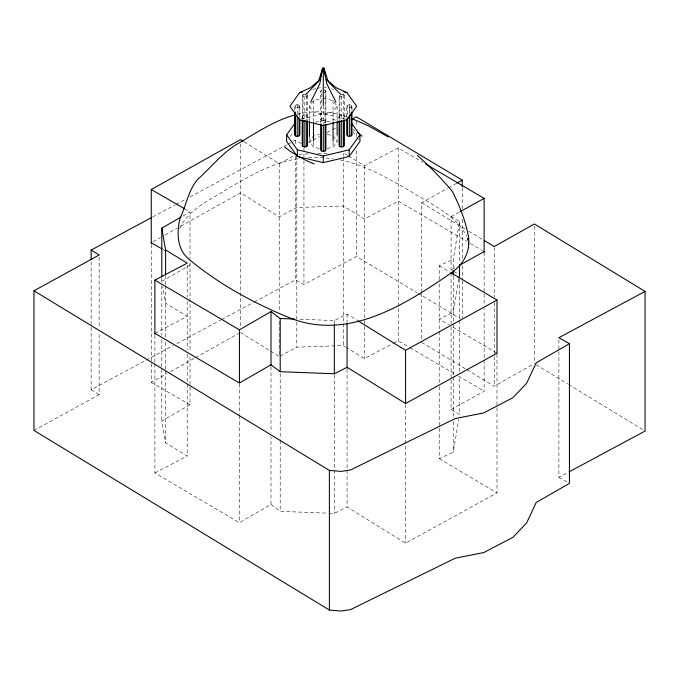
<?xml version="1.0" encoding="UTF-8"?>
<svg xmlns="http://www.w3.org/2000/svg" width="679" height="679" viewBox="0 0 679 679"><rect width="100%" height="100%" fill="white"/><g stroke="black" fill="none" stroke-linecap="round" stroke-linejoin="round"><path stroke-width="0.51" stroke-dasharray="3.4 2.55" d="M453.275 267.764L453.275 259.293L459.547 221.549L451.085 216.66L451.085 409.513L459.547 414.402L459.547 376.259M458.868 278.831L453.275 312.493L439.22 319.011L449.15 324.885M439.22 386.606L439.22 458.656L453.275 452.146L458.698 419.503M179.748 228.543C189.051 207.995 212.357 199.134 229.986 187.37C251.468 175.157 273.603 162.222 298.488 158.75M294.618 110.473L294.618 106.238L295.382 105.177L297.224 104.736L299.066 105.177L299.829 106.238L299.829 116.83M302.248 118.995L302.248 95.595L303.012 94.534L304.863 94.092M299.829 106.238L299.066 107.299L297.224 107.74L295.382 107.299L294.618 106.238M306.704 94.534L307.468 95.595L306.704 96.664L304.863 97.105L303.012 96.664L302.248 95.595M309.446 120.752L309.446 106.238L313.494 100.585L321.328 98.71M323.289 89.687L325.131 90.129L325.895 91.19L325.895 119.784L325.131 120.854L323.289 121.295L321.447 120.854L320.683 119.784L320.683 91.19L321.447 90.129L321.447 123.4M290.213 136.496L293.795 131.505M325.895 91.19L325.131 92.259L323.289 92.692M320.683 119.784L321.447 118.723L323.289 118.282L325.131 118.723L325.895 119.784M320.683 123.4L320.683 121.286L321.447 120.225L323.289 119.784L325.131 120.225L325.895 121.286L325.895 123.4M319.376 148.54L313.494 147.139L309.446 141.487L313.494 135.834L319.368 134.425M325.895 121.286L325.131 122.347L323.289 122.789L321.447 122.347L320.683 121.286M341.715 94.092L343.557 94.534L344.321 95.595L343.557 96.664L341.715 97.105L339.873 96.664L339.11 95.595L339.11 122.076M323.289 98.243L333.075 100.585L337.132 106.238L333.075 111.891L323.289 114.233L313.494 111.891L309.446 106.238M346.748 116.83L346.748 106.238L347.504 105.177L349.354 104.736L351.196 105.177L351.96 106.238L351.96 110.473M351.96 106.238L351.196 107.299L349.354 107.74L347.504 107.299L346.748 106.238M327.202 148.54L333.075 147.139L337.132 141.487L337.132 136.301M154.888 363.851L154.888 472.991L239.432 522.669L270.997 504.446L270.997 436.631M182.736 216.092L190.018 211.907L190.018 258.529M161.806 281.335L190.018 265.107L188.219 264.072M154.888 472.991L187.2 455.999L165.6 442.801L161.806 420.988L190.018 404.76L190.018 356.017M466.982 369.758L494.219 386.207L533.448 364.148M153.106 241.707L160.456 237.591M165.056 235.01L177.015 228.322M180.69 226.268L240.468 192.828L279.23 216.864L296.799 207.519L343.268 205.958L364.411 218.961L398.217 201.103L466.77 241.376M151.264 244.635L151.264 382.387L166.898 373.637M170.573 371.583L194.491 358.198M195.408 357.689L238.635 333.508M421.6 292.624L421.6 202.698L447.469 188.355M448.395 187.837L455.787 183.746M451.085 216.66L459.344 212.094M454.752 267.832L451.085 269.86L452.774 270.845M451.085 409.513L484.144 391.231L484.144 308.58M347.071 369.189L347.071 506.941L405.584 543.183L496.986 492.878L496.986 354.277M33.95 430.427L99.142 394.652L99.142 332.235M152.665 216.966L175.038 204.939M175.971 204.438L186.224 198.93M189.959 196.918L286.911 144.797M287.837 144.296L295.297 140.29L301.349 143.549M91.139 327.278L91.139 389.695L145.204 360.634M146.138 360.133L173.179 345.594M176.905 343.591L220.717 320.038M221.651 319.537L253.343 302.494M254.277 301.994L295.297 279.943L303.937 284.594L356.399 256.501L417.016 292.751M558.893 351.45L558.893 477.345L568.153 472.372M308.538 142.48L312.221 140.511M313.138 140.018L319.588 136.564M326.947 132.617L331.547 130.156M332.472 129.664L336.156 127.694M244.075 141.86L279.23 163.664L294.949 155.304M280.155 356.025L296.799 347.173L343.268 345.611L345.034 346.689M348.556 156.009L364.411 165.761L398.217 147.903L422.898 162.4M345.917 347.232L364.411 358.614L392.734 343.65M393.642 343.167L398.217 340.756L409.182 347.198M154.888 333.338L187.2 316.346L165.6 303.148L162.705 286.53M299.991 319.257L334.348 320.573L347.071 314.088L356.976 320.216M329.137 513.222L334.348 513.426L347.071 506.941M439.22 279.578L439.22 265.803L453.275 259.293M297.674 114.276C313.825 110.083 331.038 111.5 346.808 116.61M313.019 89.416L316.1 88.677M317.127 88.431L321.235 87.447M301.357 118.918L323.289 113.673L345.221 118.918M315.311 122.228L323.289 120.327L331.259 122.228M298.913 154.252L309.471 153.895M317.925 153.607L328.483 153.25M308.359 157.596L318.179 157.282L333.058 158.674M270.997 504.446L280.206 511.363L328.101 513.18M340.111 159.913C365.463 165.048 388.023 178.424 410.252 191.028C430.104 204.073 455.507 214.021 466.753 236.462M324.316 87.201L326.37 87.693M331.505 88.924L333.55 89.416M327.202 134.425L332.099 135.596M332.387 119.012L336.266 120.48M558.893 477.345L567.678 482.362M453.623 271.328L458.698 274.265M184.612 208.784L190.018 211.907M162.977 249.499L164.785 250.534M151.264 382.387L190.018 404.76M470.428 243.523L482.311 250.5M410.099 347.733L454.888 374.044M458.546 376.191L484.144 391.231M439.22 265.803L450.05 272.22M452.757 327.023L496.077 352.69M439.22 458.656L496.986 492.878M352.69 129.426L356.025 131.42M417.924 293.294L460.447 318.723M421.6 202.698L465.166 229.01M468.799 231.208L483.329 239.976M421.6 342.352L466.074 369.215M536.164 364.725L567.661 383.915M568.561 384.467L644.15 430.511M347.673 155.466L343.268 152.758L343.268 155.932M240.468 332.472L279.23 356.517L279.23 319.427M91.139 389.695L99.142 394.652M352.783 131.505L356.356 136.496M356.959 137.328L358.75 139.823M320.683 91.19L321.447 92.251M333.075 135.834L337.132 141.487M558.893 339.814L558.893 350.389M534.356 226.099L534.356 363.63M494.219 247.614L494.219 297.334M494.219 302.63L494.219 355.524M494.219 356.585L494.219 386.207M484.144 252.418L484.144 304.472M462.255 187.565L462.255 208.725M462.255 219.3L462.255 258.444M462.255 265.854L462.255 279.604M462.255 280.665L462.255 317.696M459.547 221.549L459.547 262.875M459.547 278.772L459.547 372.084M453.275 276.243L453.275 417.229M453.275 421.413L453.275 452.146M439.22 283.822L439.22 382.489M421.6 293.684L421.6 341.291M405.584 404.37L405.584 543.183M398.217 147.903L398.217 340.756M364.411 165.761L364.411 358.614M356.399 121.083L356.399 126.37M356.399 132.719L356.399 138.007M356.399 150.704L356.399 256.501M351.196 105.177L351.196 111.534M349.354 107.74L349.354 114.097M349.354 104.736L349.354 113.206M347.504 105.177L347.504 115.778M347.071 314.088L347.071 322.559M344.321 95.595L344.321 118.995M343.557 94.534L343.557 118.995M343.268 156.993L343.268 345.611M341.715 96.214L341.715 119.606M339.873 95.595L339.873 123.128M337.132 106.238L337.132 120.752M334.348 320.573L334.348 323.747M334.348 374.825L334.348 513.426M333.075 100.585L333.075 121.32M333.075 141.953L333.075 147.139M325.131 90.129L325.131 123.4M323.289 105.576L323.289 124.164M313.494 100.585L313.494 121.32M313.494 141.953L313.494 147.139M309.446 136.301L309.446 141.487M307.468 95.595L307.468 121.015M306.704 95.595L306.704 121.023M304.863 96.214L304.863 121.626M303.937 148.115L303.937 156.577M303.937 160.813L303.937 284.594M303.012 94.534L303.012 118.995M299.066 105.177L299.066 115.778M297.224 104.736L297.224 114.097M296.799 155.381L296.799 347.173M295.382 105.177L295.382 111.534M295.297 140.29L295.297 144.517M295.297 156.162L295.297 279.943M280.206 373.611L280.206 439.305M280.206 440.365L280.206 511.363M279.23 163.664L279.23 312.077M270.997 366.694L270.997 432.506M240.468 143.863L240.468 327.185M239.432 383.856L239.432 414.58M239.432 415.641L239.432 522.669M190.018 262.773L190.018 351.866M187.2 265.268L187.2 297.054M187.2 301.289L187.2 350.203M187.2 354.277L187.2 455.999M165.6 275.377L165.6 284.917M165.6 285.978L165.6 338.057M165.6 342.131L165.6 369.682M165.6 370.742L165.6 442.801M161.806 277.94L161.806 284.509M161.806 285.57L161.806 335.29M161.806 339.398L161.806 420.988M154.888 335.239L154.888 362.79M99.142 257.12L99.142 327.999M91.139 261.687L91.139 326.217M303.012 115.812L302.248 116.881L303.012 117.942L304.863 118.384L306.704 117.942L307.468 116.881L306.704 115.812L304.863 115.371L303.012 115.812M339.873 115.812L339.11 116.881L339.873 117.942L341.715 118.384L343.557 117.942L344.321 116.881L343.557 115.812L341.715 115.371L339.873 115.812"/><path stroke-width="1.02" d="M417.39 155.355C429.849 166.474 441.545 178.56 452.316 191.325C458.622 203.87 464.139 217.144 467.237 230.852C472.032 247.377 465.819 262.298 452.222 272.237C406.314 303.929 349.889 340.442 291.919 318.731C255.202 304.09 219.495 284.662 189.059 259.344C176.625 249.049 176.795 232.676 179.986 218.282C186.148 205.593 188.244 190.638 197.462 179.612C210.125 168.239 220.947 154.659 235.231 145.204C254.404 134.086 273.085 121.074 294.644 115.014M459.038 277.813L459.547 274.749M341.206 94.933L328.178 81.633L323.942 68.333L323.289 67.959L322.635 68.333L319.834 83.627L310.617 102.249M320.581 76.744L322.831 68.07M322.635 68.333L318.4 81.633L305.372 94.933M319.834 79.638L310.617 87.616L299.677 92.607L289.899 106.238L299.677 119.869L323.289 125.513L346.901 119.869L356.679 106.238L346.901 92.607L335.961 87.616L326.743 79.638M322.831 68.596L323.942 68.333M351.586 123.196L359.938 134.832L359.938 141.487L349.201 156.45L323.289 162.646L297.368 156.45L286.64 141.487L286.64 134.832L294.983 123.196M294.618 112.595L294.618 134.832L295.382 135.893L297.224 136.335L299.066 135.893L299.829 134.832L299.829 120.005M302.248 119.954L302.248 145.476L303.012 146.537L304.863 146.978L306.704 146.537L307.468 145.476L307.468 121.015M320.683 124.461L320.683 149.881L321.447 150.942L323.289 151.383L325.131 150.942L325.895 149.881L325.895 124.461M339.11 121.117L339.11 145.476L339.873 146.537L341.715 146.978L343.557 146.537L344.321 145.476L344.321 119.954M346.748 118.944L346.748 134.832L347.504 135.893L349.354 136.335L351.196 135.893L351.96 134.832L351.96 112.595M349.201 156.45L349.201 149.796L359.938 134.832M239.432 382.795L239.432 329.816L270.997 311.593L280.206 318.51L294.788 319.062M161.806 276.879L161.806 228.136L180.92 217.144M33.95 290.782L33.95 430.427L329.391 610.048L341.138 611.041L350.474 609.649L455.176 558.24L483.796 552.553L512.934 537.327L526.641 522.898L536.198 502.485L569.435 483.363L569.435 343.71L536.198 362.832L526.641 383.245L512.934 397.673L483.796 412.908L455.176 418.595L350.474 469.995L341.138 471.396L329.391 470.394L33.95 290.782L99.142 254.998L91.139 250.05L151.731 217.467M151.264 243.574L151.264 189.534L240.468 139.619L243.175 141.3M456.712 183.228L462.255 180.156L462.255 186.504M460.269 211.585L484.144 198.378L484.144 252.418M459.344 265.294L484.144 251.578M357.875 320.777L405.584 350.33L496.986 300.025L496.986 353.004M496.986 353.224L405.584 403.53L347.071 367.288L334.348 373.773L280.206 371.71L270.997 364.793L239.432 383.015L154.888 333.338M569.087 471.871L645.05 431.063L645.05 291.41L558.893 337.692L569.435 343.71M351.798 119.309L356.399 116.847L462.255 180.156M154.888 334.178L154.888 280.138L187.2 263.146L165.6 249.948L161.806 228.136M299.677 92.607L302.758 91.869M286.64 134.832L297.368 149.796L323.289 155.992L349.201 149.796M343.82 91.869L346.901 92.607M351.374 118.333L368.366 125.844L388.507 137.082M314.19 163.953L305.856 160.388L298.938 156.526M151.264 189.534L184.612 208.784M151.264 242.734L162.077 248.981M425.64 164.012L484.144 198.378M154.888 280.138L239.432 329.816M450.949 272.754L496.986 300.025M297.232 155.542L290.544 151.544L284.365 146.732M484.229 240.527L494.219 246.553L534.356 223.977L645.05 291.41M357.485 132.447L362.213 136.233M351.196 133.771L351.96 134.832M335.961 102.249L326.743 83.627L323.747 68.596M323.747 68.07L325.742 75.785M467.424 238.312L467.848 240.273M468.272 242.225L468.697 244.185M459.547 264.997L459.547 275.589M453.275 270.946L453.275 275.182M405.584 350.33L405.584 403.309M351.196 112.595L351.196 135.893M349.354 115.158L349.354 136.335M347.504 117.891L347.504 135.893M347.071 323.62L347.071 368.128M343.557 120.064L343.557 146.537M341.715 120.506L341.715 146.978M339.873 121.117L339.873 146.537M337.132 121.787L337.132 135.265M334.348 324.808L334.348 373.552M333.075 122.254L333.075 140.918M329.391 470.394L329.391 610.048M325.131 124.469L325.131 150.942M323.289 68.706L323.289 105.279M323.289 124.911L323.289 151.383M323.289 155.992L323.289 162.646M321.447 124.469L321.447 150.942M313.494 122.254L313.494 140.918M309.446 121.787L309.446 136.301M306.704 121.117L306.704 146.537M304.863 120.497L304.863 146.978M303.012 120.064L303.012 146.537M299.066 117.891L299.066 135.893M297.368 149.796L297.368 156.45M297.224 116.219L297.224 136.335M295.382 112.595L295.382 135.893M280.206 318.51L280.206 371.489M270.997 311.593L270.997 365.633M165.6 249.948L165.6 274.316M91.139 250.05L91.139 259.565"/></g></svg>
